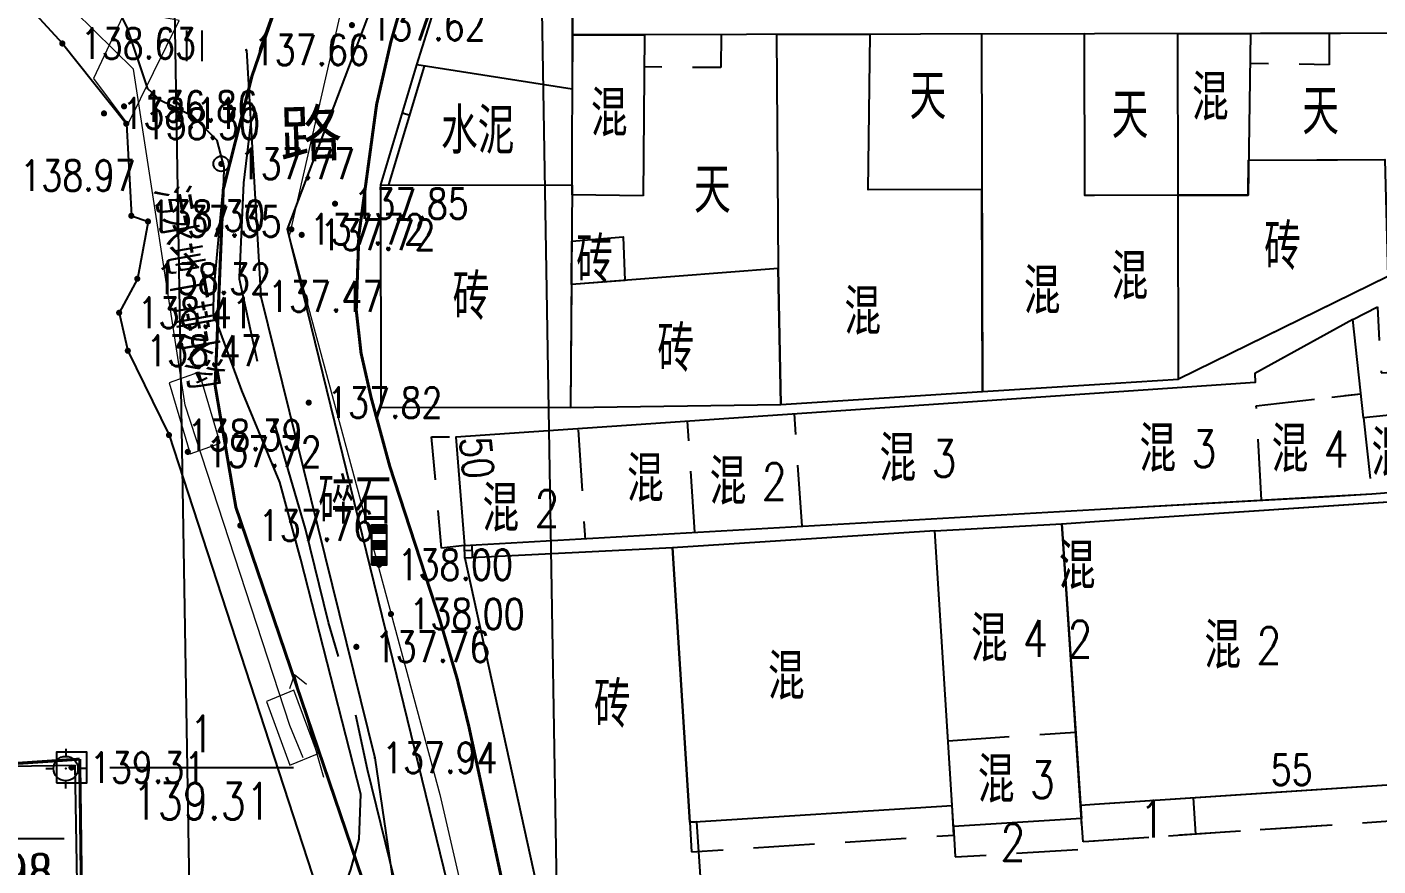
# Model space of a CAD drawing. Extents: x 529262 to 576451, y 2694391 to 2717535.
# Drawn here: x 566080.12 to 566124.27, y 2709949.03 to 2709976.43 of the extents above; entities that cross this region are included whole.
import ezdxf
from ezdxf.enums import TextEntityAlignment as Align
from ezdxf.xclip import XClip

# ---------------------------------------------------------------- set-up
doc = ezdxf.new("R2010")
doc.units = 0
doc.header["$XCLIPFRAME"] = 0
doc.linetypes.add('X2', pattern=[10, 8, -2])
doc.linetypes.add('X5', pattern=[3, 2, -1])
for name, color, linetype in [('a红线图', 1, 'Continuous'), ('DLDW', 8, 'Continuous'), ('DLSS', 4, 'Continuous'), ('DMTZ', 8, 'Continuous'), ('GCD', 8, 'Continuous'), ('GXYZ', 8, 'Continuous'), ('JMD', 8, 'Continuous'), ('KZD', 8, 'Continuous'), ('PP-COM', 7, 'Continuous'), ('RD-中线', 40, 'Continuous'), ('RD-红线', 7, 'Continuous'), ('ZBTZ', 8, 'Continuous'), ('ZJ', 7, 'Continuous'), ('污水管径标注_W10-', 202, 'Continuous')]:
    doc.layers.add(name, color=color, linetype=linetype)
doc.layers.add('SXSS', color=5, linetype='Continuous', lineweight=0)
doc.styles.add('HZ', font='rs.shx', dxfattribs={"width": 0.8, "bigfont": 'hztxt.shx'})
doc.styles.add('romanc', font='romanc.shx', dxfattribs={"width": 0.8})
doc.styles.add('等线体', font='simhei.ttf')
doc.linetypes.add('10421', pattern='A,2,[150,AAA.SHX,S=0.5,R=0,X=0,Y=0.5],1e-11', length=2)
doc.linetypes.add('10422', pattern='A,0.75,[150,AAA.SHX,S=0.5,R=0,X=0,Y=0.5],1.5,[177,AAA.SHX,S=1,R=0,X=0,Y=0.4],0.75', length=3)

# ---------------------------------------------------------------- blocks, each defined once
blk = doc.blocks.new('A$C19FD0107')
at = {"layer": 'RD-中线', "color": 8, "flags": 128}
blk.add_lwpolyline([(-4915.644, 15741.627), (-4910.447, 15430.529)], dxfattribs=at)
at = {"layer": 'RD-中线', "color": 8, "linetype": 'Continuous', "flags": 128}
for points in [[(-4490.734, 14139.438, 0), (-4490.29, 14139.417)], [(-3818.251, 14086.168, 0), (-3817.74, 14086.169)]]:
    blk.add_lwpolyline(points, format="xyb", dxfattribs=at)
at = {"layer": 'RD-红线', "color": 8, "flags": 128}
blk.add_lwpolyline([(-4903.143, 15711.754), (-4903.139, 15711.5), (-4902.865, 15695.099), (-4898.449, 15430.729)], dxfattribs=at)
blk = doc.blocks.new('GC200')
at = {"linetype": 'Continuous', "const_width": 0.2, "flags": 128}
blk.add_lwpolyline([(-0.1, 0, 1), (0.1, 0, 1)], format="xyb", close=True, dxfattribs=at)
blk = doc.blocks.new('gc054')
at = {"color": 8}
for points in [[(-0.5, 0), (0, 0), (0.5, 0), (0.5, 2.6), (-0.5, 2.6), (-0.5, 0)], [(-0.5, 2.08), (0.5, 2.08)], [(-0.5, 1.56), (0.5, 1.56)], [(-0.5, 1.04), (0.5, 1.04)], [(-0.5, 0.52), (0.5, 0.52)]]:
    blk.add_lwpolyline(points, dxfattribs=at)
at = {"color": 8, "linetype": 'Continuous'}
for points in [[(0.5, 2.08), (0.5, 2.6), (-0.5, 2.6)], [(-0.5, 2.6), (-0.5, 2.08), (0.5, 2.08)], [(-0.5, 1.56), (-0.5, 1.04), (0.5, 1.04)], [(0.5, 1.56), (-0.5, 1.56), (0.5, 1.04)], [(0.5, 0), (0.5, 0.52), (-0.5, 0.52)], [(-0.5, 0.52), (0, 0), (0.5, 0)], [(-0.5, 0.52), (-0.5, 0), (0, 0)]]:
    blk.add_solid(points, dxfattribs=at)
blk = doc.blocks.new('gc121')
at = {"color": 8}
for p, q in [((-0.5, -1), (-0.5, 1)), ((0.5, -1), (0.5, 1))]:
    blk.add_line(p, q, dxfattribs=at)
blk = doc.blocks.new('gc086')
at = {"color": 8}
for p, q in [((0, 0), (7, 0)), ((7, 0), (6.181, 0.574)), ((7, 0), (6.181, -0.574))]:
    blk.add_line(p, q, dxfattribs=at)
blk = doc.blocks.new('gc116')
at = {"color": 8}
for p, q in [((0, 1.3), (0, 0.8)), ((-1.3, 0), (-0.8, 0)), ((1.3, 0), (0.8, 0)), ((0, -1.3), (0, -0.8))]:
    blk.add_line(p, q, dxfattribs=at)
blk.add_circle((0, 0), 0.8, dxfattribs=at)
blk.add_point((0, 0), dxfattribs=at)
blk = doc.blocks.new('gc170')
at = {"color": 8, "linetype": 'Continuous'}
blk.add_circle((0, 0), 0.5, dxfattribs=at)
blk = doc.blocks.new('gc261')
blk.add_lwpolyline([(-1, -1), (1, -1), (1, 1), (-1, 1)], close=True)
blk.add_point((0, 0))

msp = doc.modelspace()

# ---------------------------------------------------------------- linework, layer by layer
at = {"layer": 'a红线图', "color": 8, "linetype": 'Continuous', "lineweight": 0, "flags": 128}
msp.add_lwpolyline([(566002.192, 2710136.326), (566109.082, 2710133.706), (566102.533, 2710124.92), (566100.925, 2710114.792), (566103.162, 2710098.867), (566102.215, 2710078.564), (566102.717, 2710046.58), (566103.542, 2710024.38), (566098.749, 2709996.517), (566091.062, 2709979.95), (566088.689, 2709969.605), (566093.614, 2709951.357), (566100.107, 2709923.223), (566100.107, 2709923.223), (566100.107, 2709923.223), (566095.932, 2709922.206), (566095.932, 2709922.206), (566081.847, 2709912.554), (566085.668, 2709714.381)], dxfattribs=at)
msp.add_lwpolyline([(566002.192, 2710136.326), (566109.082, 2710133.706), (566102.533, 2710124.92), (566100.925, 2710114.792), (566103.162, 2710098.867), (566102.215, 2710078.564), (566102.717, 2710046.58), (566103.542, 2710024.38), (566098.749, 2709996.517), (566091.062, 2709979.95), (566088.689, 2709969.605), (566093.614, 2709951.357), (566100.107, 2709923.223), (566100.107, 2709923.223), (566100.107, 2709923.223), (566095.932, 2709922.206), (566095.932, 2709922.206), (566081.847, 2709912.554), (566085.668, 2709714.381)], dxfattribs=at)
at = {"layer": 'DLSS', "linetype": 'X2', "flags": 128}
msp.add_lwpolyline([(566098.638, 2710002.568, 0.1, 0.1, 0), (566098.576, 2710002.192, 0.1, 0.1, 0), (566097.461, 2709997.69, 0.1, 0.1, 0), (566096.322, 2709994.22, 0.1, 0.1, 0), (566094.797, 2709990.649, 0.1, 0.1, 0), (566092.408, 2709986.492, 0.1, 0.1, 0), (566089.931, 2709982.397, 0.1, 0.1, 0), (566088.931, 2709979.064, 0.1, 0.1, 0), (566087.474, 2709974.834, 0.1, 0.1, 0), (566086.535, 2709971.13, 0.1, 0.1, 0), (566086.268, 2709964.718, 0.1, 0.1, 0), (566086.946, 2709960.745, 0.1, 0.1, 0), (566092.039, 2709945.778, 0.1, 0.1, 0), (566092.955, 2709941.65, 0.1, 0.1, 0), (566094.026, 2709937.269, 0.1, 0.1, 0), (566095.22, 2709930.623, 0.1, 0.1, 0), (566095.514, 2709929.037, 0.1, 0.1, 0), (566095.616, 2709928.152, 0.1, 0.1, 0), (566094.7, 2709926.853, 0.1, 0.1, 0), (566093.073, 2709924.697, 0.1, 0.1, 0), (566089.807, 2709922.487, 0.1, 0.1, 0), (566086.22, 2709921.81, 0, 0, 0)], format="xyseb", dxfattribs=at)
at = {"layer": 'DLSS', "linetype": 'Continuous', "const_width": 0.1, "flags": 128}
for points in [[(566096.001, 2709946.874), (566094.557, 2709953.592), (566094.177, 2709955.142), (566093.601, 2709957.099), (566091.976, 2709962.078), (566091.367, 2709964.323), (566091.037, 2709965.778), (566090.879, 2709967.181), (566090.965, 2709969.638), (566091.545, 2709973.903), (566092.009, 2709975.944), (566092.422, 2709977.377), (566093.367, 2709979.543), (566095.133, 2709982.948), (566097.307, 2709986.747), (566099.771, 2709992.352), (566100.802, 2709995.84), (566101.887, 2710001.683), (566102.036, 2710002.568)], [(566081.844, 2709952.517), (566082.043, 2709936.973), (566085.98, 2709937.118), (566085.919, 2709922.037), (566086.137, 2709914.522)]]:
    msp.add_lwpolyline(points, dxfattribs=at)
at = {"layer": 'DLSS', "linetype": 'X2', "flags": 128}
msp.add_lwpolyline([(566092.726, 2709946.17), (566091.248, 2709952.181), (566090.861, 2709953.997), (566089.972, 2709956.975), (566089.221, 2709960.039), (566087.746, 2709965.071), (566087.068, 2709968.198), (566087.211, 2709971.34), (566087.736, 2709975.724), (566088.931, 2709979.064), (566089.931, 2709982.397), (566092.408, 2709986.492), (566094.797, 2709990.649), (566096.322, 2709994.22), (566097.461, 2709997.69), (566098.576, 2710002.192), (566098.638, 2710002.568)], dxfattribs=at)
at = {"layer": 'DLSS', "linetype": 'Continuous', "flags": 128}
msp.add_lwpolyline([(566096.001, 2709946.874), (566094.557, 2709953.592), (566094.177, 2709955.142), (566093.601, 2709957.099), (566091.976, 2709962.078), (566091.367, 2709964.323), (566091.037, 2709965.778), (566090.879, 2709967.181), (566090.965, 2709969.638), (566091.545, 2709973.903), (566092.009, 2709975.944), (566092.422, 2709977.377), (566093.367, 2709979.543), (566095.133, 2709982.948), (566097.307, 2709986.747), (566099.771, 2709992.352), (566100.802, 2709995.84), (566101.887, 2710001.683), (566102.036, 2710002.568)], dxfattribs=at)
at = {"layer": 'DLSS', "linetype": '10422', "flags": 128}
msp.add_lwpolyline([(566077.567, 2709979.145), (566078.514, 2709978.894), (566081.28, 2709975.895), (566083.367, 2709973.273), (566083.535, 2709970.266), (566084.078, 2709970.082), (566083.728, 2709968.21), (566083.136, 2709967.099), (566083.419, 2709965.857), (566084.765, 2709963.104), (566090.842, 2709944.446), (566095.398, 2709928.102), (566094.313, 2709926.986), (566089.933, 2709922.729), (566086.215, 2709922.017)], dxfattribs=at)
at = {"layer": 'DLSS', "linetype": 'Continuous', "const_width": 0.1, "elevation": 138.157, "flags": 128}
msp.add_lwpolyline([(566078.112, 2709952.263), (566081.844, 2709952.517)], dxfattribs=at)
at = {"layer": 'DLSS', "linetype": 'Continuous', "flags": 128}
for points, elevation in [([(566078.112, 2709952.263), (566081.691, 2709952.321)], 138.157), ([(566085.711, 2709936.92), (566081.951, 2709936.898), (566081.691, 2709952.321)], 139.246)]:
    msp.add_lwpolyline(points, dxfattribs=dict(at, elevation=elevation))
at = {"layer": 'DMTZ', "linetype": '10421', "elevation": 137.672, "flags": 128}
msp.add_lwpolyline([(566091.029, 2709951.374), (566089.071, 2709959.034), (566088.38, 2709961.562), (566087.143, 2709964.556), (566086.211, 2709967.089), (566086.231, 2709967.81), (566086.556, 2709971.39), (566086.563, 2709971.857), (566086.332, 2709972.72), (566085.535, 2709973.516), (566084.484, 2709974.03), (566084.069, 2709974.409), (566083.409, 2709976.399), (566083.215, 2709976.771)], dxfattribs=at)
at = {"layer": 'DMTZ', "linetype": '10421', "flags": 128}
msp.add_lwpolyline([(566092.405, 2709929.621), (566093.277, 2709929.432), (566094.972, 2709929.791), (566094.972, 2709929.791), (566094.397, 2709933.47), (566093.212, 2709937.161), (566091.115, 2709942.264), (566090.098, 2709946.595), (566090.295, 2709947.791), (566090.707, 2709948.912), (566090.972, 2709949.901), (566091.029, 2709951.374)], dxfattribs=at)
at = {"layer": 'GXYZ', "linetype": 'Continuous', "flags": 128}
msp.add_lwpolyline([(566087.289, 2709975.678), (566087.757, 2709967.628), (566091.49, 2709952.557), (566092.686, 2709944.396), (566094.574, 2709935.517), (566096.8, 2709921.033)], dxfattribs=at)
at = {"layer": 'JMD', "linetype": 'Continuous'}
for p, q in [((566092.388, 2709973.626), (566092.628, 2709973.554)), ((566092.388, 2709973.626), (566092.628, 2709973.554)), ((566094.422, 2709959.334), (566094.671, 2709959.341)), ((566094.422, 2709959.334), (566094.671, 2709959.341))]:
    msp.add_line(p, q, dxfattribs=at)
at = {"layer": 'JMD', "linetype": 'Continuous', "flags": 128}
for points, elevation in [([(566114.998, 2709976.206), (566097.944, 2709976.173), (566097.937, 2709984.428), (566114.998, 2709984.442)], 137.152), ([(566114.998, 2709976.206), (566097.944, 2709976.173), (566097.937, 2709984.428), (566114.998, 2709984.442)], 137.152), ([(566114.998, 2709984.442), (566131.179, 2709984.455), (566131.267, 2709976.237), (566114.998, 2709976.206)], 137.152), ([(566123.248, 2709984.449), (566131.179, 2709984.455), (566131.267, 2709976.237), (566123.045, 2709976.221)], 137.152), ([(566114.998, 2709970.933), (566114.688, 2709970.932), (566114.678, 2709976.205), (566111.315, 2709976.199), (566111.338, 2709964.522), (566114.998, 2709964.755)], 142.357), ([(566114.998, 2709970.933), (566114.688, 2709970.932), (566114.678, 2709976.205), (566111.315, 2709976.199), (566111.338, 2709964.522), (566114.998, 2709964.755)], 142.357), ([(566123.045, 2709976.221), (566114.998, 2709976.206)], 137.152), ([(566122.829, 2709967.418), (566117.748, 2709964.93), (566117.737, 2709970.94), (566120.022, 2709970.944), (566120.04, 2709972.086), (566122.944, 2709972.097)], 137.869), ([(566122.944, 2709972.097), (566124.49, 2709972.103), (566124.588, 2709968.279), (566122.829, 2709967.418)], 137.869), ([(566114.998, 2709964.755), (566117.748, 2709964.93), (566117.737, 2709970.94), (566114.998, 2709970.933)], 142.357), ([(566114.998, 2709964.755), (566117.748, 2709964.93), (566117.737, 2709970.94), (566114.998, 2709970.933)], 142.357), ([(566114.998, 2709960.666), (566124.06, 2709961.18), (566126.853, 2709961.404), (566126.649, 2709963.955), (566123.789, 2709963.671), (566123.44, 2709966.878), (566120.237, 2709965.11), (566120.257, 2709964.823), (566114.998, 2709964.463)], 137.586), ([(566122.673, 2709961.101), (566124.06, 2709961.18), (566126.853, 2709961.404), (566126.649, 2709963.955), (566123.789, 2709963.671), (566123.44, 2709966.878), (566122.807, 2709966.529)], 137.586), ([(566122.807, 2709966.529), (566120.237, 2709965.11), (566120.257, 2709964.823), (566114.998, 2709964.463)], 137.586), ([(566114.998, 2709964.463), (566094.13, 2709963.038), (566094.417, 2709959.499), (566114.998, 2709960.666)], 137.586), ([(566114.998, 2709964.463), (566094.13, 2709963.038), (566094.417, 2709959.499), (566114.998, 2709960.666)], 137.586), ([(566114.998, 2709960.666), (566122.673, 2709961.101)], 137.586), ([(566114.998, 2709960.278), (566126.88, 2709961.07), (566127.009, 2709959.455), (566127.519, 2709951.867), (566114.998, 2709951.032)], 138.13), ([(566114.998, 2709960.278), (566122.665, 2709960.789)], 138.13), ([(566122.665, 2709960.789), (566126.88, 2709961.07), (566127.009, 2709959.455), (566127.519, 2709951.867), (566122.437, 2709951.528)], 138.13), ([(566114.998, 2709951.032), (566114.547, 2709951.002), (566113.93, 2709960.207), (566114.998, 2709960.278)], 138.13), ([(566114.998, 2709951.032), (566114.547, 2709951.002), (566113.93, 2709960.207), (566114.998, 2709960.278)], 138.13), ([(566122.437, 2709951.528), (566114.998, 2709951.032)], 138.13)]:
    msp.add_lwpolyline(points, dxfattribs=dict(at, elevation=elevation))
for points, elevation in [([(566096.351, 2709981.866), (566097.939, 2709981.867), (566097.944, 2709976.173), (566097.936, 2709974.399), (566092.861, 2709975.195), (566093.782, 2709978.145), (566095.127, 2709980.338), (566096.351, 2709981.866)], 137.274), ([(566096.351, 2709981.866), (566097.939, 2709981.867), (566097.944, 2709976.173), (566097.936, 2709974.399), (566092.861, 2709975.195), (566093.782, 2709978.145), (566095.127, 2709980.338), (566096.351, 2709981.866)], 137.274), ([(566100.251, 2709970.921), (566097.934, 2709970.946), (566097.944, 2709976.173), (566100.296, 2709976.178), (566100.251, 2709970.921)], 137.35), ([(566100.251, 2709970.921), (566097.934, 2709970.946), (566097.944, 2709976.173), (566100.296, 2709976.178), (566100.251, 2709970.921)], 137.35), ([(566104.669, 2709968.54), (566104.753, 2709964.103), (566111.338, 2709964.522), (566111.325, 2709971.124), (566107.608, 2709971.117), (566107.668, 2709976.192), (566104.614, 2709976.186)], 137.82), ([(566104.669, 2709968.54), (566104.753, 2709964.103), (566111.338, 2709964.522), (566111.325, 2709971.124), (566107.608, 2709971.117), (566107.668, 2709976.192), (566104.614, 2709976.186)], 137.82), ([(566120.105, 2709976.216), (566120.022, 2709970.944), (566117.737, 2709970.94), (566117.726, 2709976.211)], 137.35), ([(566120.105, 2709976.216), (566120.022, 2709970.944), (566117.737, 2709970.94), (566117.726, 2709976.211)], 137.35), ([(566120.04, 2709972.086), (566124.49, 2709972.103), (566124.588, 2709968.279), (566117.748, 2709964.93), (566117.737, 2709970.94), (566120.022, 2709970.944)], 137.869), ([(566091.68, 2709971.272), (566097.935, 2709971.262), (566097.883, 2709964.002), (566091.692, 2709963.996)], 137.463), ([(566091.68, 2709971.272), (566097.935, 2709971.262), (566097.883, 2709964.002), (566091.692, 2709963.996)], 137.463), ([(566097.922, 2709969.436), (566099.598, 2709969.583), (566099.658, 2709968.157), (566097.912, 2709968.024)], 138.26), ([(566097.922, 2709969.436), (566099.598, 2709969.583), (566099.658, 2709968.157), (566097.912, 2709968.024)], 138.26), ([(566097.883, 2709964.002), (566104.753, 2709964.103), (566104.669, 2709968.54), (566097.912, 2709968.024)], 138.09), ([(566097.883, 2709964.002), (566104.753, 2709964.103), (566104.669, 2709968.54), (566097.912, 2709968.024)], 138.09), ([(566109.789, 2709959.973), (566113.93, 2709960.207), (566114.576, 2709950.581), (566110.396, 2709950.312)], 142.764), ([(566109.789, 2709959.973), (566113.93, 2709960.207), (566114.576, 2709950.581), (566110.396, 2709950.312)], 142.764), ([(566101.777, 2709950.457), (566110.352, 2709951.007), (566109.789, 2709959.973), (566101.213, 2709959.423)], 137.894), ([(566101.777, 2709950.457), (566110.352, 2709951.007), (566109.789, 2709959.973), (566101.213, 2709959.423)], 137.894), ([(566094.429, 2709959.086), (566096.859, 2709948.017), (566098.065, 2709947.965), (566102.146, 2709948.355), (566102.01, 2709950.472), (566101.777, 2709950.457), (566101.213, 2709959.423)], 137.682), ([(566094.429, 2709959.086), (566096.859, 2709948.017), (566098.065, 2709947.965), (566102.146, 2709948.355), (566102.01, 2709950.472), (566101.777, 2709950.457), (566101.213, 2709959.423)], 137.682)]:
    msp.add_lwpolyline(points, close=True, dxfattribs=dict(at, elevation=elevation))
at = {"layer": 'JMD', "linetype": 'X5', "flags": 128}
for points, elevation in [([(566102.804, 2709976.182), (566102.788, 2709975.105), (566100.287, 2709975.127)], 137.346), ([(566102.804, 2709976.182), (566102.788, 2709975.105), (566100.287, 2709975.127)], 137.346), ([(566122.667, 2709976.221), (566122.669, 2709975.201), (566120.09, 2709975.242)], 137.393), ([(566122.667, 2709976.221), (566122.669, 2709975.201), (566120.09, 2709975.242)], 137.393), ([(566123.44, 2709966.878), (566124.246, 2709967.289), (566124.371, 2709965.136), (566127.265, 2709965.293)], 141.712), ([(566123.44, 2709966.878), (566124.246, 2709967.289), (566124.371, 2709965.136), (566127.265, 2709965.293)], 141.712), ([(566120.461, 2709960.976), (566120.287, 2709964.059), (566123.704, 2709964.451)], 145.367), ([(566120.461, 2709960.976), (566120.287, 2709964.059), (566122.753, 2709964.342)], 145.367), ([(566122.753, 2709964.342), (566123.704, 2709964.451)], 145.367), ([(566105.448, 2709960.125), (566105.197, 2709963.794)], 143.93), ([(566105.448, 2709960.125), (566105.197, 2709963.794)], 143.93), ([(566101.947, 2709959.926), (566101.699, 2709963.555)], 141.267), ([(566101.947, 2709959.926), (566101.699, 2709963.555)], 141.267), ([(566123.789, 2709963.671), (566124.06, 2709961.18)], 138.477), ([(566123.789, 2709963.671), (566124.06, 2709961.18)], 138.477), ([(566094.417, 2709959.499), (566093.662, 2709959.409), (566093.341, 2709963.045), (566094.13, 2709963.038)], 137.682), ([(566094.417, 2709959.499), (566093.662, 2709959.409), (566093.341, 2709963.045), (566094.13, 2709963.038)], 137.682), ([(566098.132, 2709963.273), (566098.358, 2709959.693)], 140.302), ([(566098.132, 2709963.273), (566098.358, 2709959.693)], 140.302), ([(566110.219, 2709953.119), (566114.387, 2709953.398)], 147.896), ([(566110.219, 2709953.119), (566114.387, 2709953.398)], 147.896), ([(566127.519, 2709951.867), (566127.574, 2709950.686), (566114.967, 2709949.84)], 138.13), ([(566127.519, 2709951.867), (566127.574, 2709950.686), (566122.408, 2709950.339)], 138.13), ([(566101.777, 2709950.457), (566101.839, 2709949.487), (566110.404, 2709950.037), (566110.352, 2709951.007)], 137.894), ([(566101.777, 2709950.457), (566101.839, 2709949.487), (566110.404, 2709950.037), (566110.352, 2709951.007)], 137.894), ([(566114.998, 2709949.842), (566114.627, 2709949.817), (566114.547, 2709951.002)], 138.13), ([(566114.998, 2709949.842), (566114.627, 2709949.817), (566114.547, 2709951.002)], 138.13), ([(566118.312, 2709950.064), (566118.233, 2709951.248)], 138.059), ([(566118.312, 2709950.064), (566118.233, 2709951.248)], 138.059), ([(566110.396, 2709950.312), (566110.453, 2709949.323), (566114.618, 2709949.579), (566114.576, 2709950.581)], 138.027), ([(566110.396, 2709950.312), (566110.453, 2709949.323), (566114.618, 2709949.579), (566114.576, 2709950.581)], 138.027), ([(566122.408, 2709950.339), (566114.967, 2709949.84)], 138.13)]:
    msp.add_lwpolyline(points, dxfattribs=dict(at, elevation=elevation))
at = {"layer": 'JMD', "linetype": 'Continuous', "flags": 128}
for points in [[(566091.68, 2709971.272), (566092.861, 2709975.195)], [(566091.68, 2709971.272), (566092.861, 2709975.195)], [(566091.941, 2709971.272), (566093.11, 2709975.156)], [(566091.941, 2709971.272), (566093.11, 2709975.156)], [(566094.429, 2709959.086), (566094.417, 2709959.499)], [(566094.429, 2709959.086), (566094.417, 2709959.499)], [(566094.679, 2709959.099), (566094.666, 2709959.513)], [(566094.679, 2709959.099), (566094.666, 2709959.513)]]:
    msp.add_lwpolyline(points, dxfattribs=at)
at = {"layer": 'KZD', "linetype": 'Continuous'}
for p, q in [((566082.83, 2709952.241), (566088.83, 2709952.241)), ((566081.333, 2709949.911, 139.098), (566075.333, 2709949.911, 139.098))]:
    msp.add_line(p, q, dxfattribs=at)
at = {"layer": 'SXSS', "color": 8, "linetype": 'Continuous', "flags": 128}
msp.add_lwpolyline([(566089.142, 2709952.558), (566088.709, 2709953.615), (566085.286, 2709964.079), (566083.6, 2709975.055), (566079.746, 2709978.858), (566080.299, 2709978.835)], dxfattribs=at)
for points in [[(566083.421, 2709973.244), (566085.096, 2709976.65), (566083.344, 2709976.973), (566082.298, 2709974.747)], [(566084.771, 2709964.814), (566085.455, 2709962.492), (566086.434, 2709962.834), (566085.749, 2709965.157)], [(566087.942, 2709954.402), (566088.708, 2709952.324), (566089.608, 2709952.689), (566088.842, 2709954.767)]]:
    msp.add_lwpolyline(points, close=True, dxfattribs=at)
at = {"layer": '污水管径标注_W10-'}
msp.add_lwpolyline([(566082.627, 2709872.113), (566082.241, 2709892.11), (566081.856, 2709912.106), (566081.74, 2709918.105), (566095.226, 2709921.863), (566100.043, 2709923.205), (566096.477, 2709937.775), (566091.724, 2709957.202), (566088.634, 2709969.83), (566091.115, 2709976.375), (566098.912, 2709996.947), (566101.908, 2710014.696), (566103.738, 2710025.543), (566103.302, 2710034.532), (566102.72, 2710046.518), (566102.787, 2710054.518), (566102.956, 2710074.517), (566103.125, 2710094.516), (566103.146, 2710098.516), (566100.983, 2710114.368), (566102.582, 2710125.251)], dxfattribs=at)

# ---------------------------------------------------------------- block references
at = {"layer": 'DLDW', "linetype": 'Continuous', "xscale": 0.5, "yscale": 0.5}
msp.add_blockref('gc054', (566091.628, 2709958.865, 138.002), dxfattribs=at)
at = {"layer": 'GCD', "linetype": 'Continuous'}
ref = msp.add_blockref('GC200', (566090.738, 2709976.494, 137.62), dxfattribs=dict(at, xscale=0.5, yscale=0.5, zscale=0.5))
ref.add_attrib('height', '137.62', dxfattribs={"linetype": 'Continuous', "height": 1, "style": 'HZ', "width": 0.8}).set_placement((566091.338, 2709976.494, 137.62), align=Align.MIDDLE_LEFT)
ref = msp.add_blockref('GC200', (566081.276, 2709975.894, 138.633), dxfattribs=dict(at, xscale=0.5, yscale=0.5, zscale=0.5))
ref.add_attrib('height', '138.63', dxfattribs={"linetype": 'Continuous', "height": 1, "style": 'HZ', "width": 0.8}).set_placement((566081.876, 2709975.894, 138.633), align=Align.MIDDLE_LEFT)
ref = msp.add_blockref('GC200', (566087.285, 2709975.681, 137.659), dxfattribs=dict(at, xscale=0.1999999999534339, yscale=0.1999999999534339, zscale=0.1999999999534339))
ref.add_attrib('height', '137.66', dxfattribs={"linetype": 'Continuous', "height": 1, "style": 'HZ', "width": 0.8}).set_placement((566087.525, 2709975.681, 137.659), align=Align.MIDDLE_LEFT)
ref = msp.add_blockref('GC200', (566083.293, 2709973.839, 136.859), dxfattribs=dict(at, xscale=0.5, yscale=0.5, zscale=0.5))
ref.add_attrib('height', '136.86', dxfattribs={"linetype": 'Continuous', "height": 1, "style": 'HZ', "width": 0.8}).set_placement((566083.893, 2709973.839, 136.859), align=Align.MIDDLE_LEFT)
ref = msp.add_blockref('GC200', (566082.637, 2709973.61, 138.113), dxfattribs=dict(at, xscale=0.5, yscale=0.5))
ref.add_attrib('height', '138.11', dxfattribs={"linetype": 'Continuous', "height": 1, "style": 'HZ', "width": 0.8}).set_placement((566083.237, 2709973.61, 138.113), align=Align.MIDDLE_LEFT)
ref = msp.add_blockref('GC200', (566083.363, 2709973.272, 138.302), dxfattribs=dict(at, xscale=0.5, yscale=0.5, zscale=0.5))
ref.add_attrib('height', '138.30', dxfattribs={"linetype": 'Continuous', "height": 1, "style": 'HZ', "width": 0.8}).set_placement((566083.963, 2709973.272, 138.302), align=Align.MIDDLE_LEFT)
ref = msp.add_blockref('GC200', (566086.468, 2709971.96, 137.77), dxfattribs=dict(at, xscale=0.5, yscale=0.5, zscale=0.5))
ref.add_attrib('height', '137.77', dxfattribs={"linetype": 'Continuous', "height": 1, "style": 'HZ', "width": 0.8}).set_placement((566087.068, 2709971.96, 137.77), align=Align.MIDDLE_LEFT)
ref = msp.add_blockref('GC200', (566079.301, 2709971.582, 138.969), dxfattribs=dict(at, xscale=0.5, yscale=0.5, zscale=0.5))
ref.add_attrib('height', '138.97', dxfattribs={"linetype": 'Continuous', "height": 1, "style": 'HZ', "width": 0.8}).set_placement((566079.901, 2709971.582, 138.969), align=Align.MIDDLE_LEFT)
ref = msp.add_blockref('GC200', (566090.186, 2709970.661, 137.851), dxfattribs=dict(at, xscale=0.5, yscale=0.5, zscale=0.5))
ref.add_attrib('height', '137.85', dxfattribs={"linetype": 'Continuous', "height": 1, "style": 'HZ', "width": 0.8}).set_placement((566090.786, 2709970.661, 137.851), align=Align.MIDDLE_LEFT)
ref = msp.add_blockref('GC200', (566083.531, 2709970.265, 138.301), dxfattribs=dict(at, xscale=0.5, yscale=0.5, zscale=0.5))
ref.add_attrib('height', '138.30', dxfattribs={"linetype": 'Continuous', "height": 1, "style": 'HZ', "width": 0.8}).set_placement((566084.131, 2709970.265, 138.301), align=Align.MIDDLE_LEFT)
ref = msp.add_blockref('GC200', (566084.074, 2709970.081, 137.353), dxfattribs=dict(at, xscale=0.5, yscale=0.5, zscale=0.5))
ref.add_attrib('height', '137.35', dxfattribs={"linetype": 'Continuous', "height": 1, "style": 'HZ', "width": 0.8}).set_placement((566084.674, 2709970.081, 137.353), align=Align.MIDDLE_LEFT)
ref = msp.add_blockref('GC200', (566088.759, 2709969.823, 137.72), dxfattribs=dict(at, xscale=0.5, yscale=0.5, zscale=0.5))
ref.add_attrib('height', '137.72', dxfattribs={"linetype": 'Continuous', "height": 1, "style": 'HZ', "width": 0.8}).set_placement((566089.359, 2709969.823, 137.72), align=Align.MIDDLE_LEFT)
ref = msp.add_blockref('GC200', (566089.098, 2709969.643, 137.718), dxfattribs=dict(at, xscale=0.5, yscale=0.5, zscale=0.5))
ref.add_attrib('height', '137.72', dxfattribs={"linetype": 'Continuous', "height": 1, "style": 'HZ', "width": 0.8}).set_placement((566089.698, 2709969.643, 137.718), align=Align.MIDDLE_LEFT)
ref = msp.add_blockref('GC200', (566083.724, 2709968.209, 138.321), dxfattribs=dict(at, xscale=0.5, yscale=0.5, zscale=0.5))
ref.add_attrib('height', '138.32', dxfattribs={"linetype": 'Continuous', "height": 1, "style": 'HZ', "width": 0.8}).set_placement((566084.324, 2709968.209, 138.321), align=Align.MIDDLE_LEFT)
ref = msp.add_blockref('GC200', (566087.753, 2709967.631, 137.466), dxfattribs=dict(at, xscale=0.1999999999534339, yscale=0.1999999999534339, zscale=0.1999999999534339))
ref.add_attrib('height', '137.47', dxfattribs={"linetype": 'Continuous', "height": 1, "style": 'HZ', "width": 0.8}).set_placement((566087.993, 2709967.631, 137.466), align=Align.MIDDLE_LEFT)
ref = msp.add_blockref('GC200', (566083.132, 2709967.098, 138.407), dxfattribs=dict(at, xscale=0.5, yscale=0.5, zscale=0.5))
ref.add_attrib('height', '138.41', dxfattribs={"linetype": 'Continuous', "height": 1, "style": 'HZ', "width": 0.8}).set_placement((566083.732, 2709967.098, 138.407), align=Align.MIDDLE_LEFT)
ref = msp.add_blockref('GC200', (566083.415, 2709965.856, 138.473), dxfattribs=dict(at, xscale=0.5, yscale=0.5, zscale=0.5))
ref.add_attrib('height', '138.47', dxfattribs={"linetype": 'Continuous', "height": 1, "style": 'HZ', "width": 0.8}).set_placement((566084.015, 2709965.856, 138.473), align=Align.MIDDLE_LEFT)
ref = msp.add_blockref('GC200', (566089.326, 2709964.162, 137.82), dxfattribs=dict(at, xscale=0.5, yscale=0.5, zscale=0.5))
ref.add_attrib('height', '137.82', dxfattribs={"linetype": 'Continuous', "height": 1, "style": 'HZ', "width": 0.8}).set_placement((566089.926, 2709964.162, 137.82), align=Align.MIDDLE_LEFT)
ref = msp.add_blockref('GC200', (566084.761, 2709963.103, 138.39), dxfattribs=dict(at, xscale=0.5, yscale=0.5, zscale=0.5))
ref.add_attrib('height', '138.39', dxfattribs={"linetype": 'Continuous', "height": 1, "style": 'HZ', "width": 0.8}).set_placement((566085.361, 2709963.103, 138.39), align=Align.MIDDLE_LEFT)
ref = msp.add_blockref('GC200', (566085.376, 2709962.554, 137.719), dxfattribs=dict(at, xscale=0.5, yscale=0.5, zscale=0.5))
ref.add_attrib('height', '137.72', dxfattribs={"linetype": 'Continuous', "height": 1, "style": 'HZ', "width": 0.8}).set_placement((566085.976, 2709962.554, 137.719), align=Align.MIDDLE_LEFT)
ref = msp.add_blockref('GC200', (566087.092, 2709960.147, 137.763), dxfattribs=dict(at, xscale=0.5, yscale=0.5, zscale=0.5))
ref.add_attrib('height', '137.76', dxfattribs={"linetype": 'Continuous', "height": 1, "style": 'HZ', "width": 0.8}).set_placement((566087.692, 2709960.147, 137.763), align=Align.MIDDLE_LEFT)
ref = msp.add_blockref('GC200', (566091.628, 2709958.865, 138.002), dxfattribs=dict(at, xscale=0.5, yscale=0.5, zscale=0.5))
ref.add_attrib('height', '138.00', dxfattribs={"linetype": 'Continuous', "height": 1, "style": 'HZ', "width": 0.8}).set_placement((566092.228, 2709958.865, 138.002), align=Align.MIDDLE_LEFT)
ref = msp.add_blockref('GC200', (566092.013, 2709957.257, 138.001), dxfattribs=dict(at, xscale=0.5, yscale=0.5, zscale=0.5))
ref.add_attrib('height', '138.00', dxfattribs={"linetype": 'Continuous', "height": 1, "style": 'HZ', "width": 0.8}).set_placement((566092.613, 2709957.257, 138.001), align=Align.MIDDLE_LEFT)
ref = msp.add_blockref('GC200', (566090.884, 2709956.185, 137.761), dxfattribs=dict(at, xscale=0.5, yscale=0.5, zscale=0.5))
ref.add_attrib('height', '137.76', dxfattribs={"linetype": 'Continuous', "height": 1, "style": 'HZ', "width": 0.8}).set_placement((566091.484, 2709956.185, 137.761), align=Align.MIDDLE_LEFT)
ref = msp.add_blockref('GC200', (566081.576, 2709952.242, 139.314), dxfattribs=dict(at, xscale=0.5, yscale=0.5, zscale=0.5))
ref.add_attrib('height', '139.31', dxfattribs={"linetype": 'Continuous', "height": 1, "style": 'HZ', "width": 0.8}).set_placement((566082.176, 2709952.242, 139.314), align=Align.MIDDLE_LEFT)
ref = msp.add_blockref('GC200', (566091.486, 2709952.56, 137.939), dxfattribs=dict(at, xscale=0.1999999999534339, yscale=0.1999999999534339, zscale=0.1999999999534339))
ref.add_attrib('height', '137.94', dxfattribs={"linetype": 'Continuous', "height": 1, "style": 'HZ', "width": 0.8}).set_placement((566091.726, 2709952.56, 137.939), align=Align.MIDDLE_LEFT)
at = {"layer": 'GXYZ', "linetype": 'Continuous', "xscale": 0.5, "yscale": 0.5}
msp.add_blockref('gc170', (566086.463, 2709971.965), dxfattribs=at)
at = {"layer": 'KZD', "linetype": 'Continuous', "xscale": 0.5, "yscale": 0.5, "zscale": 0.5}
msp.add_blockref('gc116', (566081.387, 2709952.208, 139.098), dxfattribs=at)
at = {"layer": 'KZD', "linetype": 'Continuous', "xscale": 0.5, "yscale": 0.5}
msp.add_blockref('gc261', (566081.58, 2709952.241, 139.31), dxfattribs=at)
at = {"layer": 'PP-COM'}
ref = msp.add_blockref('A$C19FD0107', (570997.993, 2694390.603), dxfattribs=at)
XClip(ref).set_block_clipping_path([(-9366.4383134884, 14428.6043910822), (-3328.4480743363, 17452.7484863754)])
at = {"layer": 'SXSS', "color": 8, "linetype": 'Continuous', "xscale": 0.50000000013035, "yscale": 0.50000000013035, "zscale": 0.50000000013035, "rotation": 105.8117717762522}
msp.add_blockref('gc086', (566089.817, 2709951.918), dxfattribs=at)
at = {"layer": 'ZBTZ', "linetype": 'Continuous', "xscale": 0.5, "yscale": 0.5, "zscale": 0.5}
msp.add_blockref('gc121', (566085.593, 2709975.815), dxfattribs=at)
msp.add_blockref('gc121', (566085.593, 2709975.815), dxfattribs=at)

# ---------------------------------------------------------------- texts
at = {"layer": 'JMD', "linetype": 'Continuous', "style": 'HZ', "width": 0.8}
for s, p in [('混', (566119.386, 2709974.133)), ('混', (566119.386, 2709974.133)), ('混', (566099.744, 2709973.611)), ('混', (566099.744, 2709973.611)), ('砖', (566121.746, 2709969.253)), ('砖', (566121.746, 2709969.253)), ('砖', (566099.267, 2709968.823)), ('砖', (566099.267, 2709968.823)), ('混', (566116.756, 2709968.281)), ('混', (566116.756, 2709968.281)), ('混', (566113.891, 2709967.811)), ('混', (566113.891, 2709967.811)), ('砖', (566095.23, 2709967.617)), ('砖', (566095.23, 2709967.617)), ('混', (566108.027, 2709967.134)), ('混', (566108.027, 2709967.134)), ('砖', (566101.918, 2709965.923)), ('砖', (566101.918, 2709965.923)), ('混', (566117.67, 2709962.652)), ('混', (566117.67, 2709962.652)), ('混', (566121.989, 2709962.641)), ('混', (566121.989, 2709962.641)), ('混', (566125.249, 2709962.521)), ('混', (566125.249, 2709962.521)), ('混', (566109.177, 2709962.338)), ('混', (566109.177, 2709962.338)), ('混', (566100.924, 2709961.674)), ('混', (566100.924, 2709961.674)), ('混', (566103.626, 2709961.583)), ('混', (566103.626, 2709961.583)), ('混', (566096.201, 2709960.704)), ('混', (566096.201, 2709960.704)), ('混', (566115.035, 2709958.826)), ('混', (566115.035, 2709958.826)), ('混', (566112.161, 2709956.454)), ('混', (566112.161, 2709956.454)), ('混', (566119.791, 2709956.227)), ('混', (566119.791, 2709956.227)), ('混', (566105.533, 2709955.215)), ('混', (566105.533, 2709955.215)), ('砖', (566099.845, 2709954.298)), ('砖', (566099.845, 2709954.298)), ('混', (566112.39, 2709951.844)), ('混', (566112.39, 2709951.844))]:
    msp.add_text(s, height=1.5, dxfattribs=at).set_placement(p, align=Align.MIDDLE_RIGHT)
for s, p in [('3', (566109.677, 2709962.338)), ('3', (566109.677, 2709962.338)), ('3', (566118.17, 2709962.652)), ('3', (566118.17, 2709962.652)), ('4', (566122.489, 2709962.641)), ('4', (566122.489, 2709962.641)), ('4', (566122.489, 2709962.641)), ('2', (566104.126, 2709961.583)), ('2', (566104.126, 2709961.583)), ('2', (566096.701, 2709960.704)), ('2', (566096.701, 2709960.704)), ('4', (566112.661, 2709956.454)), ('4', (566112.661, 2709956.454)), ('2', (566114.117, 2709956.437)), ('2', (566114.117, 2709956.437)), ('2', (566120.291, 2709956.227)), ('2', (566120.291, 2709956.227)), ('3', (566112.89, 2709951.844)), ('3', (566112.89, 2709951.844)), ('1', (566116.476, 2709950.555)), ('1', (566116.476, 2709950.555)), ('2', (566111.927, 2709949.799)), ('2', (566111.927, 2709949.799))]:
    msp.add_text(s, height=1.2, dxfattribs=at).set_placement(p, align=Align.MIDDLE_LEFT)
at = {"layer": 'KZD', "linetype": 'Continuous', "width": 0.8}
for s, style, p in [('1', 'HZ', (566085.83, 2709953.341)), ('139.31', 'HZ', (566085.83, 2709951.141)), ('139.098', 'romanc', (566078.333, 2709948.811))]:
    msp.add_text(s, height=1.2, dxfattribs=dict(at, style=style)).set_placement(p, align=Align.MIDDLE)
at = {"layer": 'SXSS', "color": 8, "linetype": 'Continuous', "style": 'HZ', "width": 0.8}
msp.add_text('污水地下排水沟', height=1.2, rotation=280.1301, dxfattribs=at).set_placement((566085.447, 2709967.935), align=Align.MIDDLE)
at = {"layer": 'ZJ', "color": 8, "linetype": 'Continuous', "style": 'HZ', "width": 0.8}
for s, p in [('天', (566109.56, 2709974.176)), ('天', (566109.56, 2709974.176)), ('天', (566122.391, 2709973.681)), ('天', (566122.391, 2709973.681)), ('水泥', (566094.85, 2709973.117, -137.167)), ('水泥', (566094.85, 2709973.117, -137.167)), ('天', (566116.165, 2709973.558)), ('天', (566116.165, 2709973.558)), ('天', (566102.517, 2709971.115)), ('天', (566102.517, 2709971.115)), ('碎石', (566090.84, 2709961.034))]:
    msp.add_text(s, height=1.5, dxfattribs=at).set_placement(p, align=Align.MIDDLE)
at = {"layer": 'ZJ', "color": 8, "linetype": 'Continuous', "style": '等线体'}
msp.add_text('路', height=1.5, rotation=2.0257, dxfattribs=at).set_placement((566089.394, 2709972.981, -136.921), align=Align.MIDDLE)
msp.add_text('路', height=1.5, rotation=2.0257, dxfattribs=at).set_placement((566089.394, 2709972.981, -136.921), align=Align.MIDDLE)
msp.add_text('路', height=1.5, rotation=2.0257, dxfattribs=at).set_placement((566089.394, 2709972.981, -136.921), align=Align.MIDDLE)
msp.add_text('路', height=1.5, rotation=2.0257, dxfattribs=at).set_placement((566089.394, 2709972.981, -136.921), align=Align.MIDDLE)
at = {"layer": 'ZJ', "color": 8, "linetype": 'Continuous', "style": 'HZ', "width": 0.8}
msp.add_text('50', height=1, rotation=275.7131, dxfattribs=at).set_placement((566094.754, 2709963.046), align=Align.MIDDLE_LEFT)
msp.add_text('50', height=1, rotation=275.7131, dxfattribs=at).set_placement((566094.754, 2709963.046), align=Align.MIDDLE_LEFT)
msp.add_text('55', height=1, dxfattribs=at).set_placement((566120.761, 2709952.169), align=Align.MIDDLE_LEFT)
msp.add_text('55', height=1, dxfattribs=at).set_placement((566120.761, 2709952.169), align=Align.MIDDLE_LEFT)

doc.saveas('drawing.dxf')
